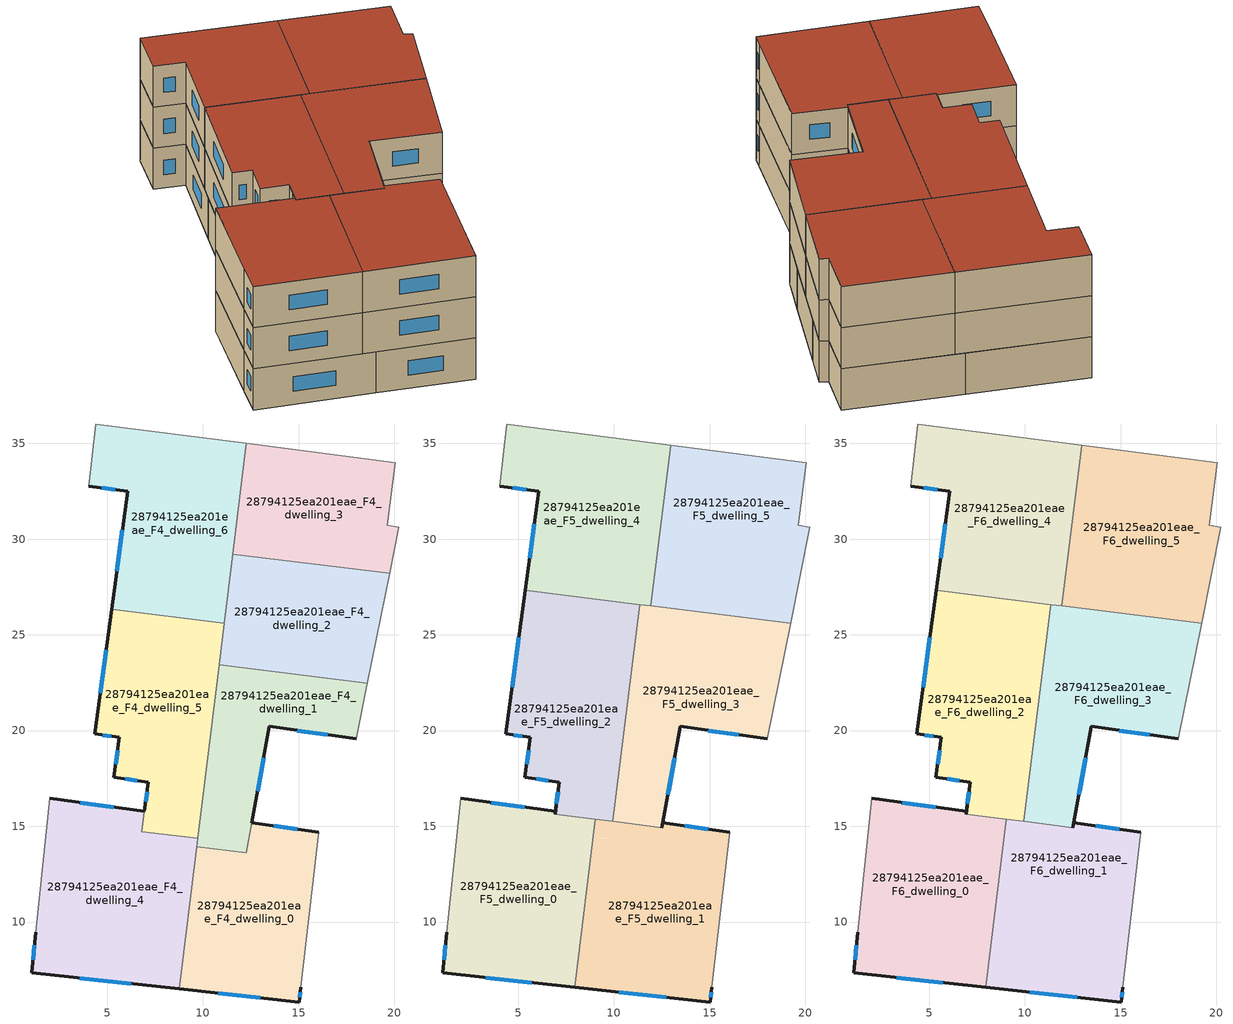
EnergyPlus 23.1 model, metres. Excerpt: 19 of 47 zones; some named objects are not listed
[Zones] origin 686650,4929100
28794125ea201eae_F4_dwelling_0
 floor to 28794125ea201eae_F3_dwelling_0 (EU_floor_Construction): 16.06,14.68 15.11,6.58 15.04,5.82 8.75,6.51 9.67,13.94 12.27,13.62 12.56,15.19 z12
 wall outside (EU_wall_Construction): 16.06,14.68 12.56,15.19 / 8.75,6.51 15.04,5.82 15.11,6.58 z12:15
 wall to 28794125ea201eae_F4_dwelling_1 (EU_wall_Construction): 12.56,15.19 12.27,13.62 9.67,13.94 z12:15
 wall adiabatic (EU_wall_Construction): 15.11,6.58 16.06,14.68 z12:15
 wall to 28794125ea201eae_F4_dwelling_4 (EU_wall_Construction): 9.67,13.94 8.75,6.51 z12:15
 window (EU_Window_Construction): 14.92,14.85 13.69,15.03 / 15.06,6.07 15.09,6.34 / 10.79,6.28 12.99,6.05 z12.98:14.02
28794125ea201eae_F4_dwelling_1
 floor to 28794125ea201eae_F3_dwelling_1 (EU_floor_Construction): 18.59,22.48 18.01,19.56 13.45,20.21 12.27,13.62 9.67,13.94 10.84,23.44 z12
 wall outside (EU_wall_Construction): 12.56,15.2 13.45,20.21 18.01,19.56 z12:15
 wall to 28794125ea201eae_F4_dwelling_2 (EU_wall_Construction): 18.59,22.48 10.84,23.44 z12:15
 wall adiabatic (EU_wall_Construction): 18.01,19.56 18.59,22.48 z12:15
 wall to 28794125ea201eae_F4_dwelling_5 (EU_wall_Construction): 10.84,23.44 9.72,14.37 z12:15
 wall to 28794125ea201eae_F4_dwelling_4 (EU_wall_Construction): 9.72,14.36 9.67,13.94 z12:15
 window (EU_Window_Construction): 14.93,20 16.53,19.77 / 12.85,16.83 13.16,18.58 z12.98:14.02
28794125ea201eae_F4_dwelling_2
 floor to 28794125ea201eae_F3_dwelling_2 (EU_floor_Construction): 19.74,28.21 18.59,22.48 10.84,23.44 11.55,29.21 z12
 wall to 28794125ea201eae_F4_dwelling_3 (EU_wall_Construction): 19.74,28.21 11.55,29.21 z12:15
 wall adiabatic (EU_wall_Construction): 18.59,22.48 19.74,28.21 z12:15
 wall to 28794125ea201eae_F4_dwelling_6 (EU_wall_Construction): 11.55,29.21 11.1,25.61 z12:15
 wall to 28794125ea201eae_F4_dwelling_5 (EU_wall_Construction): 11.1,25.61 10.84,23.44 z12:15
28794125ea201eae_F4_dwelling_3
 floor to 28794125ea201eae_F3_dwelling_3 (EU_floor_Construction): 20.06,33.99 19.62,30.74 20.23,30.62 19.74,28.21 11.55,29.21 12.26,35 z12
 wall adiabatic (EU_wall_Construction): 19.74,28.21 20.23,30.62 19.62,30.74 20.06,33.99 12.26,35 11.55,29.21 z12:15
28794125ea201eae_F4_dwelling_4
 floor to 28794125ea201eae_F3_dwelling_4 (EU_floor_Construction): 9.72,14.36 8.75,6.51 1.06,7.34 1.27,9.47 1.99,16.45 6.94,15.78 6.8,14.73 z12
 wall outside (EU_wall_Construction): 6.94,15.78 1.99,16.45 / 1.27,9.47 1.06,7.34 8.75,6.51 z12:15
 wall adiabatic (EU_wall_Construction): 1.99,16.45 1.27,9.47 z12:15
 wall to 28794125ea201eae_F4_dwelling_5 (EU_wall_Construction): 9.72,14.37 6.8,14.73 6.94,15.78 z12:15
 window (EU_Window_Construction): 5.33,16 3.6,16.24 / 3.56,7.07 6.25,6.78 / 1.2,8.78 1.12,8.04 z12.98:14.02
28794125ea201eae_F4_dwelling_5
 floor to 28794125ea201eae_F3_dwelling_5 (EU_floor_Construction): 11.1,25.61 9.72,14.37 6.8,14.73 6.94,15.79 7.15,17.31 5.34,17.55 5.64,19.65 4.35,19.82 5.23,26.33 z12
 wall outside (EU_wall_Construction): 5.23,26.33 4.35,19.82 5.64,19.65 5.34,17.55 7.15,17.31 6.94,15.79 z12:15
 wall to 28794125ea201eae_F4_dwelling_6 (EU_wall_Construction): 11.1,25.61 5.23,26.33 z12:15
 window (EU_Window_Construction): 5.54,18.97 5.44,18.24 / 4.77,19.77 5.22,19.71 / 4.95,24.21 4.64,21.94 / 7.08,16.82 7,16.28 / 5.93,17.47 6.56,17.39 z12.98:14.02
28794125ea201eae_F4_dwelling_6
 floor to 28794125ea201eae_F3_dwelling_6 (EU_floor_Construction): 12.26,35 11.1,25.61 5.23,26.33 6.06,32.49 4.05,32.77 4.41,36.01 z12
 wall outside (EU_wall_Construction): 4.05,32.77 6.06,32.49 5.23,26.33 z12:15
 wall adiabatic (EU_wall_Construction): 11.55,29.21 12.26,35 4.41,36.01 4.05,32.77 z12:15
 window (EU_Window_Construction): 5.79,30.49 5.5,28.33 / 4.7,32.68 5.41,32.58 z12.98:14.02
28794125ea201eae_F5_dwelling_0
 floor to 28794125ea201eae_F4_dwelling_4 (EU_floor_Construction): 8.91,14.46 7.94,6.6 1.06,7.34 1.27,9.47 1.99,16.45 6.94,15.78 6.8,14.73 z15
 floor to 28794125ea201eae_F4_dwelling_5 (EU_floor_Construction): 9.02,15.37 8.91,14.47 6.8,14.73 6.94,15.79 7.03,16.49 6.92,15.62 z15
 wall outside (EU_wall_Construction): 6.94,15.78 1.99,16.45 / 6.94,15.78 7.15,17.31 / 6.92,15.62 7.15,17.31 / 1.27,9.47 1.06,7.34 7.94,6.59 z15:18
 wall to 28794125ea201eae_F5_dwelling_1 (EU_wall_Construction): 7.94,6.59 9.02,15.37 z15:18
 wall adiabatic (EU_wall_Construction): 1.99,16.45 1.27,9.47 z15:18
 wall to 28794125ea201eae_F5_dwelling_2 (EU_wall_Construction): 9.02,15.37 6.92,15.62 z15:18
 window (EU_Window_Construction): 5.33,16 3.6,16.24 / 7,16.28 7.08,16.82 / 6.99,16.17 7.07,16.76 / 3.29,7.1 5.7,6.84 / 1.2,8.78 1.12,8.04 z15.98:17.02
28794125ea201eae_F5_dwelling_1
 floor to 28794125ea201eae_F4_dwelling_0 (EU_floor_Construction): 16.06,14.68 15.11,6.58 15.04,5.82 8.75,6.51 9.67,13.94 12.27,13.62 12.56,15.19 z15
 floor to 28794125ea201eae_F4_dwelling_4 (EU_floor_Construction): 9.72,14.36 8.75,6.51 7.94,6.6 8.91,14.46 z15
 floor to 28794125ea201eae_F4_dwelling_1 (EU_floor_Construction): 12.58,15.34 12.27,13.62 9.67,13.94 9.83,15.27 12.5,14.94 z15
 floor to 28794125ea201eae_F4_dwelling_5 (EU_floor_Construction): 9.83,15.27 9.72,14.37 8.91,14.47 9.02,15.37 z15
 wall outside (EU_wall_Construction): 16.06,14.68 12.56,15.19 13.45,20.21 / 7.94,6.59 15.04,5.82 15.11,6.58 / 13.46,20.21 12.5,14.94 z15:18
 wall adiabatic (EU_wall_Construction): 15.11,6.58 16.06,14.68 z15:18
 wall to 28794125ea201eae_F5_dwelling_3 (EU_wall_Construction): 12.5,14.94 9.94,15.25 z15:18
 wall to 28794125ea201eae_F5_dwelling_2 (EU_wall_Construction): 9.94,15.25 9.02,15.37 z15:18
 window (EU_Window_Construction): 12.85,16.83 13.16,18.58 / 14.92,14.85 13.69,15.03 / 15.06,6.07 15.09,6.34 / 10.25,6.34 12.73,6.07 / 13.15,18.5 12.81,16.65 z15.98:17.02
28794125ea201eae_F5_dwelling_2
 floor to 28794125ea201eae_F4_dwelling_5 (EU_floor_Construction): 11.1,25.61 9.83,15.27 6.92,15.62 7.14,17.31 5.34,17.55 5.64,19.65 4.35,19.82 5.23,26.33 z15
 floor to 28794125ea201eae_F4_dwelling_6 (EU_floor_Construction): 11.23,26.6 11.1,25.61 5.23,26.33 5.37,27.32 z15
 floor to 28794125ea201eae_F4_dwelling_1 (EU_floor_Construction): 10.95,23.42 9.94,15.25 9.83,15.27 10.84,23.44 z15
 floor to 28794125ea201eae_F4_dwelling_2 (EU_floor_Construction): 11.34,26.58 10.95,23.42 10.84,23.44 11.23,26.6 z15
 wall outside (EU_wall_Construction): 5.37,27.32 4.35,19.82 5.64,19.65 5.34,17.55 7.14,17.31 6.92,15.62 z15:18
 wall to 28794125ea201eae_F5_dwelling_3 (EU_wall_Construction): 9.94,15.25 11.34,26.58 z15:18
 wall to 28794125ea201eae_F5_dwelling_4 (EU_wall_Construction): 11.34,26.58 5.37,27.32 z15:18
 window (EU_Window_Construction): 7.07,16.76 6.99,16.17 / 5.93,17.48 6.56,17.39 / 5.54,18.97 5.44,18.24 / 4.77,19.77 5.22,19.71 / 5.04,24.88 4.68,22.26 z15.98:17.02
28794125ea201eae_F5_dwelling_3
 floor to 28794125ea201eae_F4_dwelling_1 (EU_floor_Construction): 18.59,22.48 18.01,19.56 13.45,20.21 12.5,14.94 9.94,15.25 10.95,23.42 z15
 floor to 28794125ea201eae_F4_dwelling_2 (EU_floor_Construction): 19.22,25.61 18.59,22.48 10.95,23.42 11.34,26.58 z15
 wall outside (EU_wall_Construction): 12.5,14.94 13.45,20.21 18.01,19.56 z15:18
 wall adiabatic (EU_wall_Construction): 18.01,19.56 19.22,25.61 11.92,26.51 z15:18
 wall to 28794125ea201eae_F5_dwelling_4 (EU_wall_Construction): 11.92,26.51 11.34,26.58 z15:18
 window (EU_Window_Construction): 14.93,20 16.52,19.77 / 12.81,16.65 13.14,18.5 z15.98:17.02
28794125ea201eae_F5_dwelling_4
 floor to 28794125ea201eae_F4_dwelling_6 (EU_floor_Construction): 12.26,35 11.23,26.6 5.37,27.32 6.06,32.49 4.05,32.77 4.41,36.01 z15
 floor to 28794125ea201eae_F4_dwelling_3 (EU_floor_Construction): 12.95,34.91 12.24,29.13 11.55,29.21 12.26,35 z15
 floor to 28794125ea201eae_F4_dwelling_2 (EU_floor_Construction): 12.24,29.13 11.92,26.51 11.34,26.58 11.23,26.6 11.55,29.21 z15
 wall outside (EU_wall_Construction): 4.05,32.77 6.06,32.49 5.37,27.32 z15:18
 wall adiabatic (EU_wall_Construction): 12.95,34.91 4.41,36.01 4.05,32.77 z15:18
 wall to 28794125ea201eae_F5_dwelling_5 (EU_wall_Construction): 11.92,26.51 12.95,34.91 z15:18
 window (EU_Window_Construction): 4.7,32.68 5.41,32.58 / 5.84,30.81 5.59,29 z15.98:17.02
28794125ea201eae_F5_dwelling_5
 floor to 28794125ea201eae_F4_dwelling_2 (EU_floor_Construction): 19.74,28.21 19.22,25.61 11.92,26.51 12.24,29.13 z15
 floor to 28794125ea201eae_F4_dwelling_3 (EU_floor_Construction): 20.06,33.99 19.62,30.74 20.23,30.62 19.74,28.21 12.24,29.13 12.95,34.91 z15
 wall adiabatic (EU_wall_Construction): 11.92,26.51 19.22,25.61 20.23,30.62 19.62,30.74 20.06,33.99 12.95,34.91 z15:18
28794125ea201eae_F6_dwelling_0
 floor to 28794125ea201eae_F5_dwelling_0 (EU_floor_Construction): 7.15,17.31 6.92,15.62 9.02,15.37 7.94,6.59 1.06,7.34 1.27,9.47 1.99,16.45 6.94,15.78 z18
 wall outside (EU_wall_Construction): 6.92,15.62 7.15,17.31 6.94,15.78 1.99,16.45 / 1.27,9.47 1.06,7.34 7.94,6.59 z18:21
 wall to 28794125ea201eae_F6_dwelling_1 (EU_wall_Construction): 7.94,6.59 9.02,15.37 z18:21
 wall adiabatic (EU_wall_Construction): 1.99,16.45 1.27,9.47 z18:21
 wall to 28794125ea201eae_F6_dwelling_2 (EU_wall_Construction): 9.02,15.37 6.92,15.62 z18:21
 window (EU_Window_Construction): 5.33,16 3.6,16.24 / 7.08,16.82 7,16.28 / 6.99,16.17 7.07,16.76 / 3.29,7.1 5.7,6.84 / 1.2,8.78 1.12,8.04 z18.98:20.02
 roof outside (EU_roof_Construction): 7.94,6.59 9.02,15.37 6.92,15.62 7.15,17.31 6.94,15.78 1.99,16.45 1.27,9.47 1.06,7.34 z21
28794125ea201eae_F6_dwelling_1
 floor to 28794125ea201eae_F5_dwelling_1 (EU_floor_Construction): 13.45,20.21 12.56,15.19 16.06,14.68 15.11,6.58 15.04,5.82 7.94,6.59 9.02,15.37 12.5,14.94 z18
 wall outside (EU_wall_Construction): 16.06,14.68 12.56,15.19 13.45,20.21 / 7.94,6.59 15.04,5.82 15.11,6.58 / 13.46,20.21 12.5,14.94 z18:21
 wall adiabatic (EU_wall_Construction): 15.11,6.58 16.06,14.68 z18:21
 wall to 28794125ea201eae_F6_dwelling_3 (EU_wall_Construction): 12.5,14.94 9.94,15.25 z18:21
 wall to 28794125ea201eae_F6_dwelling_2 (EU_wall_Construction): 9.94,15.25 9.02,15.37 z18:21
 window (EU_Window_Construction): 12.85,16.83 13.16,18.58 / 14.92,14.85 13.69,15.03 / 15.06,6.07 15.09,6.34 / 10.25,6.34 12.73,6.07 / 13.15,18.5 12.81,16.65 z18.98:20.02
 roof outside (EU_roof_Construction): 15.04,5.82 15.11,6.58 16.06,14.68 12.56,15.19 13.45,20.21 12.5,14.94 9.02,15.37 7.94,6.59 z21
28794125ea201eae_F6_dwelling_2
 floor to 28794125ea201eae_F5_dwelling_2 (EU_floor_Construction): 11.34,26.58 9.94,15.25 6.92,15.62 7.14,17.31 5.34,17.55 5.64,19.65 4.35,19.82 5.37,27.32 z18
 wall outside (EU_wall_Construction): 5.37,27.32 4.35,19.82 5.64,19.65 5.34,17.55 7.14,17.31 6.92,15.62 z18:21
 wall to 28794125ea201eae_F6_dwelling_3 (EU_wall_Construction): 9.94,15.25 11.34,26.58 z18:21
 wall to 28794125ea201eae_F6_dwelling_4 (EU_wall_Construction): 11.34,26.58 5.37,27.32 z18:21
 window (EU_Window_Construction): 7.07,16.76 6.99,16.17 / 5.93,17.48 6.56,17.39 / 5.54,18.97 5.44,18.24 / 4.77,19.77 5.22,19.71 / 5.04,24.88 4.68,22.26 z18.98:20.02
 roof outside (EU_roof_Construction): 9.94,15.25 11.34,26.58 5.37,27.32 4.35,19.82 5.64,19.65 5.34,17.55 7.14,17.31 6.92,15.62 z21
28794125ea201eae_F6_dwelling_3
 floor to 28794125ea201eae_F5_dwelling_3 (EU_floor_Construction): 19.22,25.61 18.01,19.56 13.45,20.21 12.5,14.94 9.94,15.25 11.34,26.58 z18
 wall outside (EU_wall_Construction): 12.5,14.94 13.45,20.21 18.01,19.56 z18:21
 wall adiabatic (EU_wall_Construction): 18.01,19.56 19.22,25.61 11.92,26.51 z18:21
 wall to 28794125ea201eae_F6_dwelling_4 (EU_wall_Construction): 11.92,26.51 11.34,26.58 z18:21
 window (EU_Window_Construction): 14.93,20 16.52,19.77 / 12.81,16.65 13.14,18.5 z18.98:20.02
 roof outside (EU_roof_Construction): 18.01,19.56 19.22,25.61 11.34,26.58 9.94,15.25 12.5,14.94 13.45,20.21 z21
28794125ea201eae_F6_dwelling_4
 floor to 28794125ea201eae_F5_dwelling_4 (EU_floor_Construction): 12.95,34.91 11.92,26.51 5.37,27.32 6.06,32.49 4.05,32.77 4.41,36.01 z18
 wall outside (EU_wall_Construction): 4.05,32.77 6.06,32.49 5.37,27.32 z18:21
 wall adiabatic (EU_wall_Construction): 12.95,34.91 4.41,36.01 4.05,32.77 z18:21
 wall to 28794125ea201eae_F6_dwelling_5 (EU_wall_Construction): 11.92,26.51 12.95,34.91 z18:21
 window (EU_Window_Construction): 4.7,32.68 5.41,32.58 / 5.84,30.81 5.59,29 z18.98:20.02
 roof outside (EU_roof_Construction): 11.92,26.51 12.95,34.91 4.41,36.01 4.05,32.77 6.06,32.49 5.37,27.32 z21
28794125ea201eae_F6_dwelling_5
 floor to 28794125ea201eae_F5_dwelling_5 (EU_floor_Construction): 20.06,33.99 19.62,30.74 20.23,30.62 19.22,25.61 11.92,26.51 12.95,34.91 z18
 wall adiabatic (EU_wall_Construction): 11.92,26.51 19.22,25.61 20.23,30.62 19.62,30.74 20.06,33.99 12.95,34.91 z18:21
 roof outside (EU_roof_Construction): 19.22,25.61 20.23,30.62 19.62,30.74 20.06,33.99 12.95,34.91 11.92,26.51 z21
[Building]
EU S2 Campaign: North Axis=0; Terrain=City; Solar Distribution=FullExterior
[Site:Location]
Bologna: Latitude=44.5; Longitude=11.25; Time Zone=1; Elevation=37
[SizingPeriod:WeatherFileDays]
AnnualSizingPeriod: Begin Month=1; Begin Day of Month=1; End Month=12; End Day of Month=31; Day of Week for Start Day=Monday; Use Weather File Daylight Saving Period=No; Use Weather File Rain and Snow Indicators=No
[MATERIAL]
EU_InternalMass_Material: Roughness=MediumRough; Thickness=0.1; Conductivity=1; Density=1800; Specific Heat=900; Thermal Absorptance=0.9; Solar Absorptance=0.7; Visible Absorptance=0.7
[MATERIAL:NOMASS] Roughness=MediumRough; Thermal Absorptance=0.9; Solar Absorptance=0.7; Visible Absorptance=0.7
Name | Thermal Resistance
EU_wall_NoMass | 0.905828
EU_roof_NoMass | 0.37593
EU_floor_NoMass | 0.67114
[WINDOWMATERIAL:SIMPLEGLAZINGSYSTEM]
EU_Window_SimpleGlazing: UFactor=4.52486; Solar Heat Gain Coefficient=0.85; Visible Transmittance=0.85
[CONSTRUCTION]
EU_wall_Construction: EU_wall_NoMass
EU_roof_Construction: EU_roof_NoMass
EU_floor_Construction: EU_floor_NoMass
EU_Window_Construction: EU_Window_SimpleGlazing
EU_InternalMass_Construction: EU_InternalMass_Material
[ZONE] Type=1; Multiplier=1; Ceiling Height=autocalculate; Floor Area=autocalculate; Part of Total Floor Area=Yes
Name | Volume
28794125ea201eae_F4_dwelling_0 | 157.126
28794125ea201eae_F5_dwelling_0; 28794125ea201eae_F6_dwelling_0 | 189.94
28794125ea201eae_F4_dwelling_1 | 123.473
28794125ea201eae_F5_dwelling_1 | 189.519
28794125ea201eae_F6_dwelling_1 | 189.48
28794125ea201eae_F4_dwelling_2 | 140.348
28794125ea201eae_F5_dwelling_2; 28794125ea201eae_F6_dwelling_2 | 184.238
28794125ea201eae_F4_dwelling_3 | 140.337
28794125ea201eae_F5_dwelling_3; 28794125ea201eae_F6_dwelling_3 | 184.662
28794125ea201eae_F4_dwelling_4 | 203.559
28794125ea201eae_F5_dwelling_4; 28794125ea201eae_F6_dwelling_4 | 187.102
28794125ea201eae_F4_dwelling_5 | 170.631
28794125ea201eae_F5_dwelling_5; 28794125ea201eae_F6_dwelling_5 | 187.094
28794125ea201eae_F4_dwelling_6 | 187.088
[INTERNALMASS] Construction=EU_InternalMass_Construction
Name | Zone or ZoneList | Surface Area
28794125ea201eae_F4_dwelling_0_EU_InternalMass | 28794125ea201eae_F4_dwelling_0 | 52.3772
28794125ea201eae_F4_dwelling_1_EU_InternalMass | 28794125ea201eae_F4_dwelling_1 | 41.1755
28794125ea201eae_F4_dwelling_2_EU_InternalMass | 28794125ea201eae_F4_dwelling_2 | 46.7828
28794125ea201eae_F4_dwelling_3_EU_InternalMass | 28794125ea201eae_F4_dwelling_3 | 46.7792
28794125ea201eae_F4_dwelling_4_EU_InternalMass | 28794125ea201eae_F4_dwelling_4 | 67.8537
28794125ea201eae_F4_dwelling_5_EU_InternalMass | 28794125ea201eae_F4_dwelling_5 | 56.8742
28794125ea201eae_F4_dwelling_6_EU_InternalMass | 28794125ea201eae_F4_dwelling_6 | 62.3623
28794125ea201eae_F5_dwelling_0_EU_InternalMass | 28794125ea201eae_F5_dwelling_0 | 63.3191
28794125ea201eae_F5_dwelling_1_EU_InternalMass | 28794125ea201eae_F5_dwelling_1 | 63.1889
28794125ea201eae_F5_dwelling_2_EU_InternalMass | 28794125ea201eae_F5_dwelling_2 | 61.4041
28794125ea201eae_F5_dwelling_3_EU_InternalMass | 28794125ea201eae_F5_dwelling_3 | 61.5557
28794125ea201eae_F5_dwelling_4_EU_InternalMass | 28794125ea201eae_F5_dwelling_4 | 62.368
28794125ea201eae_F5_dwelling_5_EU_InternalMass | 28794125ea201eae_F5_dwelling_5 | 62.3641
28794125ea201eae_F6_dwelling_0_EU_InternalMass | 28794125ea201eae_F6_dwelling_0 | 63.3191
28794125ea201eae_F6_dwelling_1_EU_InternalMass | 28794125ea201eae_F6_dwelling_1 | 63.1889
28794125ea201eae_F6_dwelling_2_EU_InternalMass | 28794125ea201eae_F6_dwelling_2 | 61.4041
28794125ea201eae_F6_dwelling_3_EU_InternalMass | 28794125ea201eae_F6_dwelling_3 | 61.5557
28794125ea201eae_F6_dwelling_4_EU_InternalMass | 28794125ea201eae_F6_dwelling_4 | 62.368
28794125ea201eae_F6_dwelling_5_EU_InternalMass | 28794125ea201eae_F6_dwelling_5 | 62.3641
[OTHEREQUIPMENT] Fuel Type=Electricity; Design Level Calculation Method=Watts/Area; Power per Zone Floor Area=1; Fraction Latent=0; Fraction Radiant=0; Fraction Lost=0; Carbon Dioxide Generation Rate=0; EndUse Subcategory=EU_Step8_InternalGains
Name | Zone or ZoneList or Space or SpaceList | Schedule
EU_Step8_InternalGain_28794125ea201eae_F4_dwelling_0_f000 | 28794125ea201eae_F4_dwelling_0 | EU_Step8_GainSchedule_28794125ea201eae_F4_dwelling_0_f000
EU_Step8_InternalGain_28794125ea201eae_F4_dwelling_1_f000 | 28794125ea201eae_F4_dwelling_1 | EU_Step8_GainSchedule_28794125ea201eae_F4_dwelling_1_f000
EU_Step8_InternalGain_28794125ea201eae_F4_dwelling_2_f000 | 28794125ea201eae_F4_dwelling_2 | EU_Step8_GainSchedule_28794125ea201eae_F4_dwelling_2_f000
EU_Step8_InternalGain_28794125ea201eae_F4_dwelling_3_f000 | 28794125ea201eae_F4_dwelling_3 | EU_Step8_GainSchedule_28794125ea201eae_F4_dwelling_3_f000
EU_Step8_InternalGain_28794125ea201eae_F4_dwelling_4_f000 | 28794125ea201eae_F4_dwelling_4 | EU_Step8_GainSchedule_28794125ea201eae_F4_dwelling_4_f000
EU_Step8_InternalGain_28794125ea201eae_F4_dwelling_5_f000 | 28794125ea201eae_F4_dwelling_5 | EU_Step8_GainSchedule_28794125ea201eae_F4_dwelling_5_f000
EU_Step8_InternalGain_28794125ea201eae_F4_dwelling_6_f000 | 28794125ea201eae_F4_dwelling_6 | EU_Step8_GainSchedule_28794125ea201eae_F4_dwelling_6_f000
EU_Step8_InternalGain_28794125ea201eae_F5_dwelling_0_f000 | 28794125ea201eae_F5_dwelling_0 | EU_Step8_GainSchedule_28794125ea201eae_F5_dwelling_0_f000
EU_Step8_InternalGain_28794125ea201eae_F5_dwelling_1_f000 | 28794125ea201eae_F5_dwelling_1 | EU_Step8_GainSchedule_28794125ea201eae_F5_dwelling_1_f000
EU_Step8_InternalGain_28794125ea201eae_F5_dwelling_2_f000 | 28794125ea201eae_F5_dwelling_2 | EU_Step8_GainSchedule_28794125ea201eae_F5_dwelling_2_f000
EU_Step8_InternalGain_28794125ea201eae_F5_dwelling_3_f000 | 28794125ea201eae_F5_dwelling_3 | EU_Step8_GainSchedule_28794125ea201eae_F5_dwelling_3_f000
EU_Step8_InternalGain_28794125ea201eae_F5_dwelling_4_f000 | 28794125ea201eae_F5_dwelling_4 | EU_Step8_GainSchedule_28794125ea201eae_F5_dwelling_4_f000
EU_Step8_InternalGain_28794125ea201eae_F5_dwelling_5_f000 | 28794125ea201eae_F5_dwelling_5 | EU_Step8_GainSchedule_28794125ea201eae_F5_dwelling_5_f000
EU_Step8_InternalGain_28794125ea201eae_F6_dwelling_0_f000 | 28794125ea201eae_F6_dwelling_0 | EU_Step8_GainSchedule_28794125ea201eae_F6_dwelling_0_f000
EU_Step8_InternalGain_28794125ea201eae_F6_dwelling_1_f000 | 28794125ea201eae_F6_dwelling_1 | EU_Step8_GainSchedule_28794125ea201eae_F6_dwelling_1_f000
EU_Step8_InternalGain_28794125ea201eae_F6_dwelling_2_f000 | 28794125ea201eae_F6_dwelling_2 | EU_Step8_GainSchedule_28794125ea201eae_F6_dwelling_2_f000
EU_Step8_InternalGain_28794125ea201eae_F6_dwelling_3_f000 | 28794125ea201eae_F6_dwelling_3 | EU_Step8_GainSchedule_28794125ea201eae_F6_dwelling_3_f000
EU_Step8_InternalGain_28794125ea201eae_F6_dwelling_4_f000 | 28794125ea201eae_F6_dwelling_4 | EU_Step8_GainSchedule_28794125ea201eae_F6_dwelling_4_f000
EU_Step8_InternalGain_28794125ea201eae_F6_dwelling_5_f000 | 28794125ea201eae_F6_dwelling_5 | EU_Step8_GainSchedule_28794125ea201eae_F6_dwelling_5_f000
[ZONEVENTILATION:DESIGNFLOWRATE] Schedule=EU_AlwaysOn; Design Flow Rate Calculation Method=AirChanges/Hour; Air Changes per Hour=0.73129; Ventilation Type=Natural; Fan Pressure Rise=0; Fan Total Efficiency=1; Constant Term Coefficient=1; Temperature Term Coefficient=0; Velocity Term Coefficient=0; Velocity Squared Term Coefficient=0; Minimum Indoor Temperature=-100; Maximum Indoor Temperature=100; Delta Temperature=-100; Minimum Outdoor Temperature=-100; Maximum Outdoor Temperature=100; Maximum Wind Speed=40
Name | Zone or ZoneList or Space or SpaceList
EU_ConstantAir_28794125ea201eae_F4_dwelling_0 | 28794125ea201eae_F4_dwelling_0
EU_ConstantAir_28794125ea201eae_F4_dwelling_1 | 28794125ea201eae_F4_dwelling_1
EU_ConstantAir_28794125ea201eae_F4_dwelling_2 | 28794125ea201eae_F4_dwelling_2
EU_ConstantAir_28794125ea201eae_F4_dwelling_3 | 28794125ea201eae_F4_dwelling_3
EU_ConstantAir_28794125ea201eae_F4_dwelling_4 | 28794125ea201eae_F4_dwelling_4
EU_ConstantAir_28794125ea201eae_F4_dwelling_5 | 28794125ea201eae_F4_dwelling_5
EU_ConstantAir_28794125ea201eae_F4_dwelling_6 | 28794125ea201eae_F4_dwelling_6
EU_ConstantAir_28794125ea201eae_F5_dwelling_0 | 28794125ea201eae_F5_dwelling_0
EU_ConstantAir_28794125ea201eae_F5_dwelling_1 | 28794125ea201eae_F5_dwelling_1
EU_ConstantAir_28794125ea201eae_F5_dwelling_2 | 28794125ea201eae_F5_dwelling_2
EU_ConstantAir_28794125ea201eae_F5_dwelling_3 | 28794125ea201eae_F5_dwelling_3
EU_ConstantAir_28794125ea201eae_F5_dwelling_4 | 28794125ea201eae_F5_dwelling_4
EU_ConstantAir_28794125ea201eae_F5_dwelling_5 | 28794125ea201eae_F5_dwelling_5
EU_ConstantAir_28794125ea201eae_F6_dwelling_0 | 28794125ea201eae_F6_dwelling_0
EU_ConstantAir_28794125ea201eae_F6_dwelling_1 | 28794125ea201eae_F6_dwelling_1
EU_ConstantAir_28794125ea201eae_F6_dwelling_2 | 28794125ea201eae_F6_dwelling_2
EU_ConstantAir_28794125ea201eae_F6_dwelling_3 | 28794125ea201eae_F6_dwelling_3
EU_ConstantAir_28794125ea201eae_F6_dwelling_4 | 28794125ea201eae_F6_dwelling_4
EU_ConstantAir_28794125ea201eae_F6_dwelling_5 | 28794125ea201eae_F6_dwelling_5
[HVACTEMPLATE:ZONE:IDEALLOADSAIRSYSTEM] System Availability Schedule=EU_AlwaysOn; Maximum Heating Supply Air Temperature=50; Minimum Cooling Supply Air Temperature=13; Maximum Heating Supply Air Humidity Ratio=0.0156; Minimum Cooling Supply Air Humidity Ratio=0.0077; Heating Limit=NoLimit; Cooling Limit=NoLimit; Heating Availability Schedule=EU_AlwaysOn; Cooling Availability Schedule=EU_CoolingOff; Dehumidification Control Type=ConstantSensibleHeatRatio; Cooling Sensible Heat Ratio=0.7; Dehumidification Setpoint=60; Humidification Control Type=None; Humidification Setpoint=30; Outdoor Air Method=None; Outdoor Air Flow Rate per Person=0.00944; Outdoor Air Flow Rate per Zone Floor Area=0; Outdoor Air Flow Rate per Zone=0; Demand Controlled Ventilation Type=None; Outdoor Air Economizer Type=NoEconomizer; Heat Recovery Type=None; Sensible Heat Recovery Effectiveness=0.7; Latent Heat Recovery Effectiveness=0.65
Name | Template Thermostat
28794125ea201eae_F4_dwelling_0 | EU_HeatOnly_28794125ea201eae_F4_dwelling_0
28794125ea201eae_F4_dwelling_1 | EU_HeatOnly_28794125ea201eae_F4_dwelling_1
28794125ea201eae_F4_dwelling_2 | EU_HeatOnly_28794125ea201eae_F4_dwelling_2
28794125ea201eae_F4_dwelling_3 | EU_HeatOnly_28794125ea201eae_F4_dwelling_3
28794125ea201eae_F4_dwelling_4 | EU_HeatOnly_28794125ea201eae_F4_dwelling_4
28794125ea201eae_F4_dwelling_5 | EU_HeatOnly_28794125ea201eae_F4_dwelling_5
28794125ea201eae_F4_dwelling_6 | EU_HeatOnly_28794125ea201eae_F4_dwelling_6
28794125ea201eae_F5_dwelling_0 | EU_HeatOnly_28794125ea201eae_F5_dwelling_0
28794125ea201eae_F5_dwelling_1 | EU_HeatOnly_28794125ea201eae_F5_dwelling_1
28794125ea201eae_F5_dwelling_2 | EU_HeatOnly_28794125ea201eae_F5_dwelling_2
28794125ea201eae_F5_dwelling_3 | EU_HeatOnly_28794125ea201eae_F5_dwelling_3
28794125ea201eae_F5_dwelling_4 | EU_HeatOnly_28794125ea201eae_F5_dwelling_4
28794125ea201eae_F5_dwelling_5 | EU_HeatOnly_28794125ea201eae_F5_dwelling_5
28794125ea201eae_F6_dwelling_0 | EU_HeatOnly_28794125ea201eae_F6_dwelling_0
28794125ea201eae_F6_dwelling_1 | EU_HeatOnly_28794125ea201eae_F6_dwelling_1
28794125ea201eae_F6_dwelling_2 | EU_HeatOnly_28794125ea201eae_F6_dwelling_2
28794125ea201eae_F6_dwelling_3 | EU_HeatOnly_28794125ea201eae_F6_dwelling_3
28794125ea201eae_F6_dwelling_4 | EU_HeatOnly_28794125ea201eae_F6_dwelling_4
28794125ea201eae_F6_dwelling_5 | EU_HeatOnly_28794125ea201eae_F6_dwelling_5
[SIZING:ZONE] Zone Cooling Design Supply Air Temperature Input Method=SupplyAirTemperature; Zone Cooling Design Supply Air Temperature=13; Zone Heating Design Supply Air Temperature Input Method=SupplyAirTemperature; Zone Heating Design Supply Air Temperature=50; Zone Cooling Design Supply Air Humidity Ratio=0.008; Zone Heating Design Supply Air Humidity Ratio=0.008; Cooling Design Air Flow Method=DesignDay; Cooling Design Air Flow Rate=0; Cooling Minimum Air Flow per Zone Floor Area=0.000762; Cooling Minimum Air Flow=0; Cooling Minimum Air Flow Fraction=0.2; Heating Design Air Flow Method=DesignDay; Heating Design Air Flow Rate=0; Heating Maximum Air Flow per Zone Floor Area=0.002032; Heating Maximum Air Flow=0.141576; Heating Maximum Air Flow Fraction=0.3; Account for Dedicated Outdoor Air System=No; Dedicated Outdoor Air System Control Strategy=NeutralSupplyAir; Dedicated Outdoor Air Low Setpoint Temperature for Design=autosize; Dedicated Outdoor Air High Setpoint Temperature for Design=autosize; Zone Load Sizing Method=Sensible Load Only No Latent Load; Zone Latent Cooling Design Supply Air Humidity Ratio Input Method=HumidityRatioDifference; Zone Cooling Design Supply Air Humidity Ratio Difference=0.005; Zone Latent Heating Design Supply Air Humidity Ratio Input Method=HumidityRatioDifference; Zone Humidification Design Supply Air Humidity Ratio Difference=0.005
28794125ea201eae_F4_dwelling_0; 28794125ea201eae_F4_dwelling_1; 28794125ea201eae_F4_dwelling_2; 28794125ea201eae_F4_dwelling_3; 28794125ea201eae_F4_dwelling_4; 28794125ea201eae_F4_dwelling_5; 28794125ea201eae_F4_dwelling_6; 28794125ea201eae_F5_dwelling_0; 28794125ea201eae_F5_dwelling_1; 28794125ea201eae_F5_dwelling_2; 28794125ea201eae_F5_dwelling_3; 28794125ea201eae_F5_dwelling_4; 28794125ea201eae_F5_dwelling_5; 28794125ea201eae_F6_dwelling_0; 28794125ea201eae_F6_dwelling_1; 28794125ea201eae_F6_dwelling_2; 28794125ea201eae_F6_dwelling_3; 28794125ea201eae_F6_dwelling_4; 28794125ea201eae_F6_dwelling_5
[SCHEDULE:CONSTANT]
Name | Hourly Value
EU_AlwaysOn | 1
EU_CoolingOff | 0
[SCHEDULE:FILE] Column Number=1; Rows to Skip at Top=0; Number of Hours of Data=8760; Column Separator=Comma; Interpolate to Timestep=No; Minutes per Item=60; Adjust Schedule for Daylight Savings=Yes
Name | File
EU_Step8_GainSchedule_28794125ea201eae_F4_dwelling_0_f000 | ../../schedules/28794125ea201eae/28794125ea201eae_F4_dwelling_0_f000_gain.csv
EU_Step8_GainSchedule_28794125ea201eae_F4_dwelling_1_f000 | ../../schedules/28794125ea201eae/28794125ea201eae_F4_dwelling_1_f000_gain.csv
EU_Step8_GainSchedule_28794125ea201eae_F4_dwelling_2_f000 | ../../schedules/28794125ea201eae/28794125ea201eae_F4_dwelling_2_f000_gain.csv
EU_Step8_GainSchedule_28794125ea201eae_F4_dwelling_3_f000 | ../../schedules/28794125ea201eae/28794125ea201eae_F4_dwelling_3_f000_gain.csv
EU_Step8_GainSchedule_28794125ea201eae_F4_dwelling_4_f000 | ../../schedules/28794125ea201eae/28794125ea201eae_F4_dwelling_4_f000_gain.csv
EU_Step8_GainSchedule_28794125ea201eae_F4_dwelling_5_f000 | ../../schedules/28794125ea201eae/28794125ea201eae_F4_dwelling_5_f000_gain.csv
EU_Step8_GainSchedule_28794125ea201eae_F4_dwelling_6_f000 | ../../schedules/28794125ea201eae/28794125ea201eae_F4_dwelling_6_f000_gain.csv
EU_Step8_GainSchedule_28794125ea201eae_F5_dwelling_0_f000 | ../../schedules/28794125ea201eae/28794125ea201eae_F5_dwelling_0_f000_gain.csv
EU_Step8_GainSchedule_28794125ea201eae_F5_dwelling_1_f000 | ../../schedules/28794125ea201eae/28794125ea201eae_F5_dwelling_1_f000_gain.csv
EU_Step8_GainSchedule_28794125ea201eae_F5_dwelling_2_f000 | ../../schedules/28794125ea201eae/28794125ea201eae_F5_dwelling_2_f000_gain.csv
EU_Step8_GainSchedule_28794125ea201eae_F5_dwelling_3_f000 | ../../schedules/28794125ea201eae/28794125ea201eae_F5_dwelling_3_f000_gain.csv
EU_Step8_GainSchedule_28794125ea201eae_F5_dwelling_4_f000 | ../../schedules/28794125ea201eae/28794125ea201eae_F5_dwelling_4_f000_gain.csv
EU_Step8_GainSchedule_28794125ea201eae_F5_dwelling_5_f000 | ../../schedules/28794125ea201eae/28794125ea201eae_F5_dwelling_5_f000_gain.csv
EU_Step8_GainSchedule_28794125ea201eae_F6_dwelling_0_f000 | ../../schedules/28794125ea201eae/28794125ea201eae_F6_dwelling_0_f000_gain.csv
EU_Step8_GainSchedule_28794125ea201eae_F6_dwelling_1_f000 | ../../schedules/28794125ea201eae/28794125ea201eae_F6_dwelling_1_f000_gain.csv
EU_Step8_GainSchedule_28794125ea201eae_F6_dwelling_2_f000 | ../../schedules/28794125ea201eae/28794125ea201eae_F6_dwelling_2_f000_gain.csv
EU_Step8_GainSchedule_28794125ea201eae_F6_dwelling_3_f000 | ../../schedules/28794125ea201eae/28794125ea201eae_F6_dwelling_3_f000_gain.csv
EU_Step8_GainSchedule_28794125ea201eae_F6_dwelling_4_f000 | ../../schedules/28794125ea201eae/28794125ea201eae_F6_dwelling_4_f000_gain.csv
EU_Step8_GainSchedule_28794125ea201eae_F6_dwelling_5_f000 | ../../schedules/28794125ea201eae/28794125ea201eae_F6_dwelling_5_f000_gain.csv
